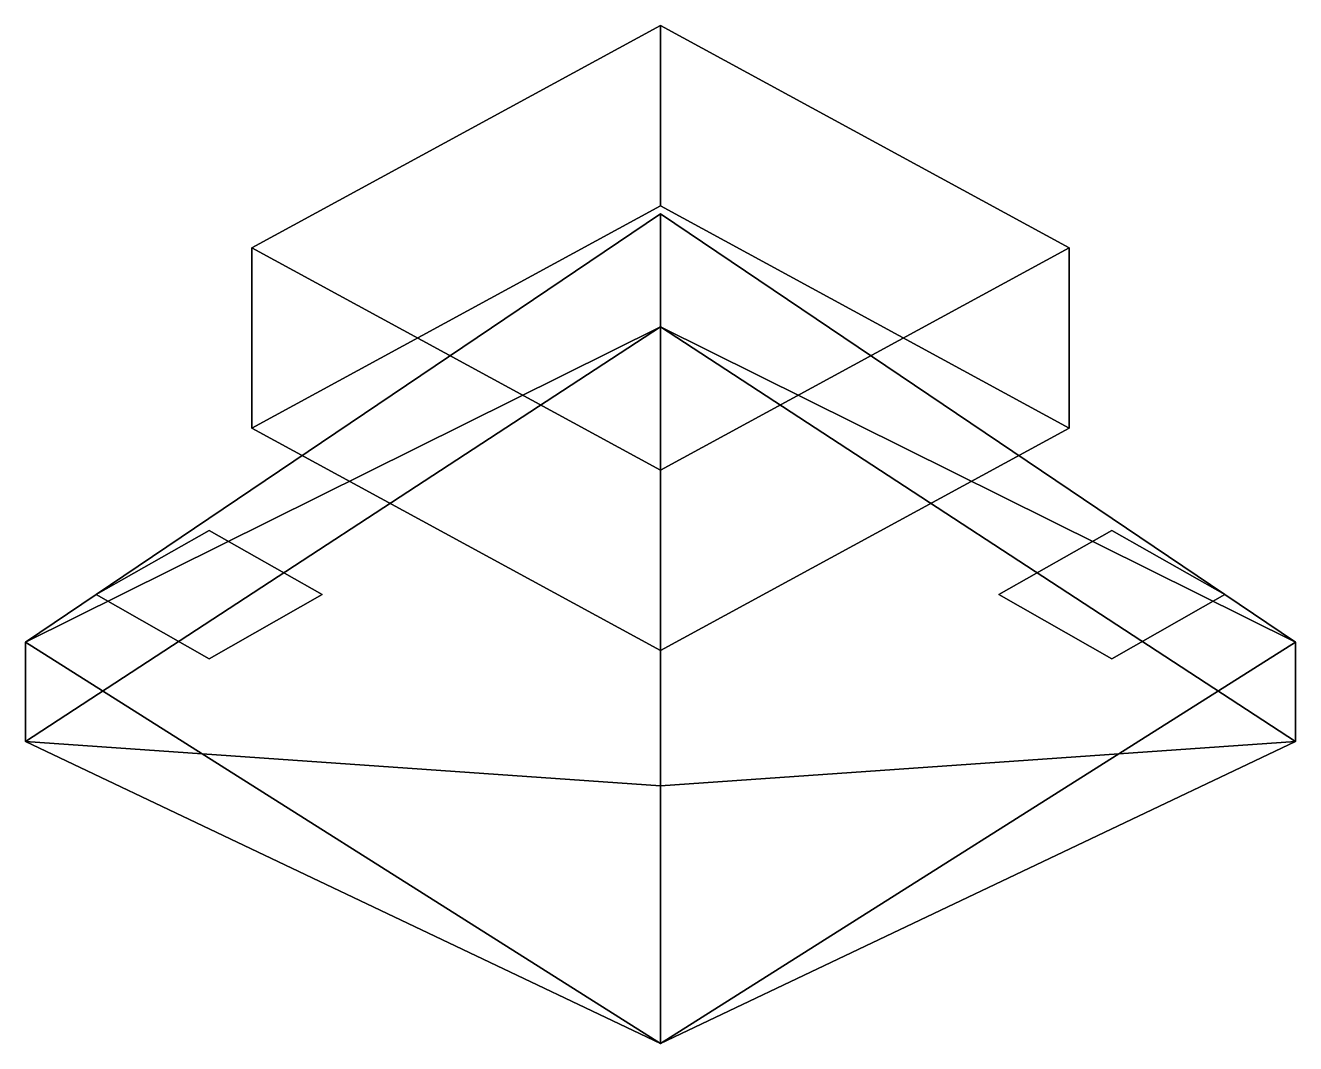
# Model space of a CAD drawing. Header units: metres. Extents: x -0.352 to 0.352, y -0.313 to 0.25.
import ezdxf

# ---------------------------------------------------------------- set-up
doc = ezdxf.new("R2010")
doc.units = ezdxf.units.M

msp = doc.modelspace()

# ---------------------------------------------------------------- linework, layer by layer
at = {"layer": 'Untitled-2'}
for points in [[(0, -0.313459, -0.400113), (-0.351773, -0.091092, -0.399108), (0, 0.146025, -0.592822)], [(-0.351773, -0.091092, -0.399108), (0, 0.083492, 0.061745), (0, 0.146025, -0.592822)], [(0, -0.313459, -0.400113), (0.351773, -0.091092, -0.399108), (0, 0.146025, -0.592822)], [(0.351773, -0.091092, -0.399108), (0, 0.083492, 0.061745), (0, 0.146025, -0.592822)], [(0, 0.083492, 0.061745), (-0.351773, -0.14625, 0.280465), (0, -0.170681, 0.447983)], [(-0.351773, -0.091092, -0.399108), (-0.351773, -0.14625, 0.280465), (0, 0.083492, 0.061745)], [(0, 0.083492, 0.061745), (0.351773, -0.14625, 0.280465), (0, -0.170681, 0.447983)], [(0.351773, -0.091092, -0.399108), (0.351773, -0.14625, 0.280465), (0, 0.083492, 0.061745)], [(-0.351773, -0.14625, 0.280465), (-0.351773, -0.091092, -0.399108), (0, -0.313459, -0.400113)], [(0.351773, -0.14625, 0.280465), (0.351773, -0.091092, -0.399108), (0, -0.313459, -0.400113)], [(-0.351773, -0.14625, 0.280465), (0, -0.313459, -0.400113), (0, -0.170681, 0.447983)], [(0.351773, -0.14625, 0.280465), (0, -0.313459, -0.400113), (0, -0.170681, 0.447983)]]:
    msp.add_3dface(points, dxfattribs=at)
at = {"layer": 'Walker.Head.Glass'}
for points in [[(-0.226272, 0.127254, -0.033618), (0, 0.004092, 0.169989), (0.226272, 0.127254, -0.033618), (0, 0.250417, -0.237226)], [(-0.226272, 0.127254, -0.033618), (0, 0.250417, -0.237226), (0, 0.150515, -0.586702), (-0.226272, 0.027352, -0.383094)], [(0, 0.250417, -0.237226), (0.226272, 0.127254, -0.033618), (0.226272, 0.027352, -0.383094), (0, 0.150515, -0.586702)]]:
    msp.add_3dface(points, dxfattribs=at)
at = {"layer": 'Walker.Head.Main'}
for points in [[(0, 0.150515, -0.586702), (0.226272, 0.027352, -0.383094), (0, -0.095811, -0.179487), (-0.226272, 0.027352, -0.383094)], [(0, 0.004092, 0.169989), (-0.226272, 0.127254, -0.033618), (-0.226272, 0.027352, -0.383094), (0, -0.095811, -0.179487)], [(0.226272, 0.127254, -0.033618), (0, 0.004092, 0.169989), (0, -0.095811, -0.179487), (0.226272, 0.027352, -0.383094)]]:
    msp.add_3dface(points, dxfattribs=at)
at = {"layer": 'Walker.Head.Tubes'}
for points in [[(-0.24999, -0.029346, -0.35271), (-0.312623, -0.064829, -0.35271), (-0.312623, -0.064829, 0.602828), (-0.24999, -0.029346, 0.602828)], [(-0.187369, -0.064832, 0.602828), (-0.24999, -0.029346, 0.602828), (-0.312623, -0.064829, 0.602828), (-0.250002, -0.100318, 0.602828)], [(-0.250002, -0.100318, -0.35271), (-0.312623, -0.064829, -0.35271), (-0.24999, -0.029346, -0.35271), (-0.187369, -0.064832, -0.35271)], [(-0.187369, -0.064832, -0.35271), (-0.24999, -0.029346, -0.35271), (-0.24999, -0.029346, 0.602828), (-0.187369, -0.064832, 0.602828)], [(0.250002, -0.029346, -0.352711), (0.187369, -0.064828, -0.352711), (0.187369, -0.064828, 0.602828), (0.250002, -0.029346, 0.602828)], [(0.312623, -0.064832, 0.602828), (0.250002, -0.029346, 0.602828), (0.187369, -0.064828, 0.602828), (0.24999, -0.100318, 0.602828)], [(0.24999, -0.100318, -0.352711), (0.187369, -0.064828, -0.352711), (0.250002, -0.029346, -0.352711), (0.312623, -0.064832, -0.352711)], [(0.312623, -0.064832, -0.352711), (0.250002, -0.029346, -0.352711), (0.250002, -0.029346, 0.602828), (0.312623, -0.064832, 0.602828)], [(-0.312623, -0.064829, -0.35271), (-0.250002, -0.100318, -0.35271), (-0.250002, -0.100318, 0.602828), (-0.312623, -0.064829, 0.602828)], [(-0.250002, -0.100318, -0.35271), (-0.187369, -0.064832, -0.35271), (-0.187369, -0.064832, 0.602828), (-0.250002, -0.100318, 0.602828)], [(0.187369, -0.064828, -0.352711), (0.24999, -0.100318, -0.352711), (0.24999, -0.100318, 0.602828), (0.187369, -0.064828, 0.602828)], [(0.24999, -0.100318, -0.352711), (0.312623, -0.064832, -0.352711), (0.312623, -0.064832, 0.602828), (0.24999, -0.100318, 0.602828)]]:
    msp.add_3dface(points, dxfattribs=at)

doc.saveas('drawing.dxf')
